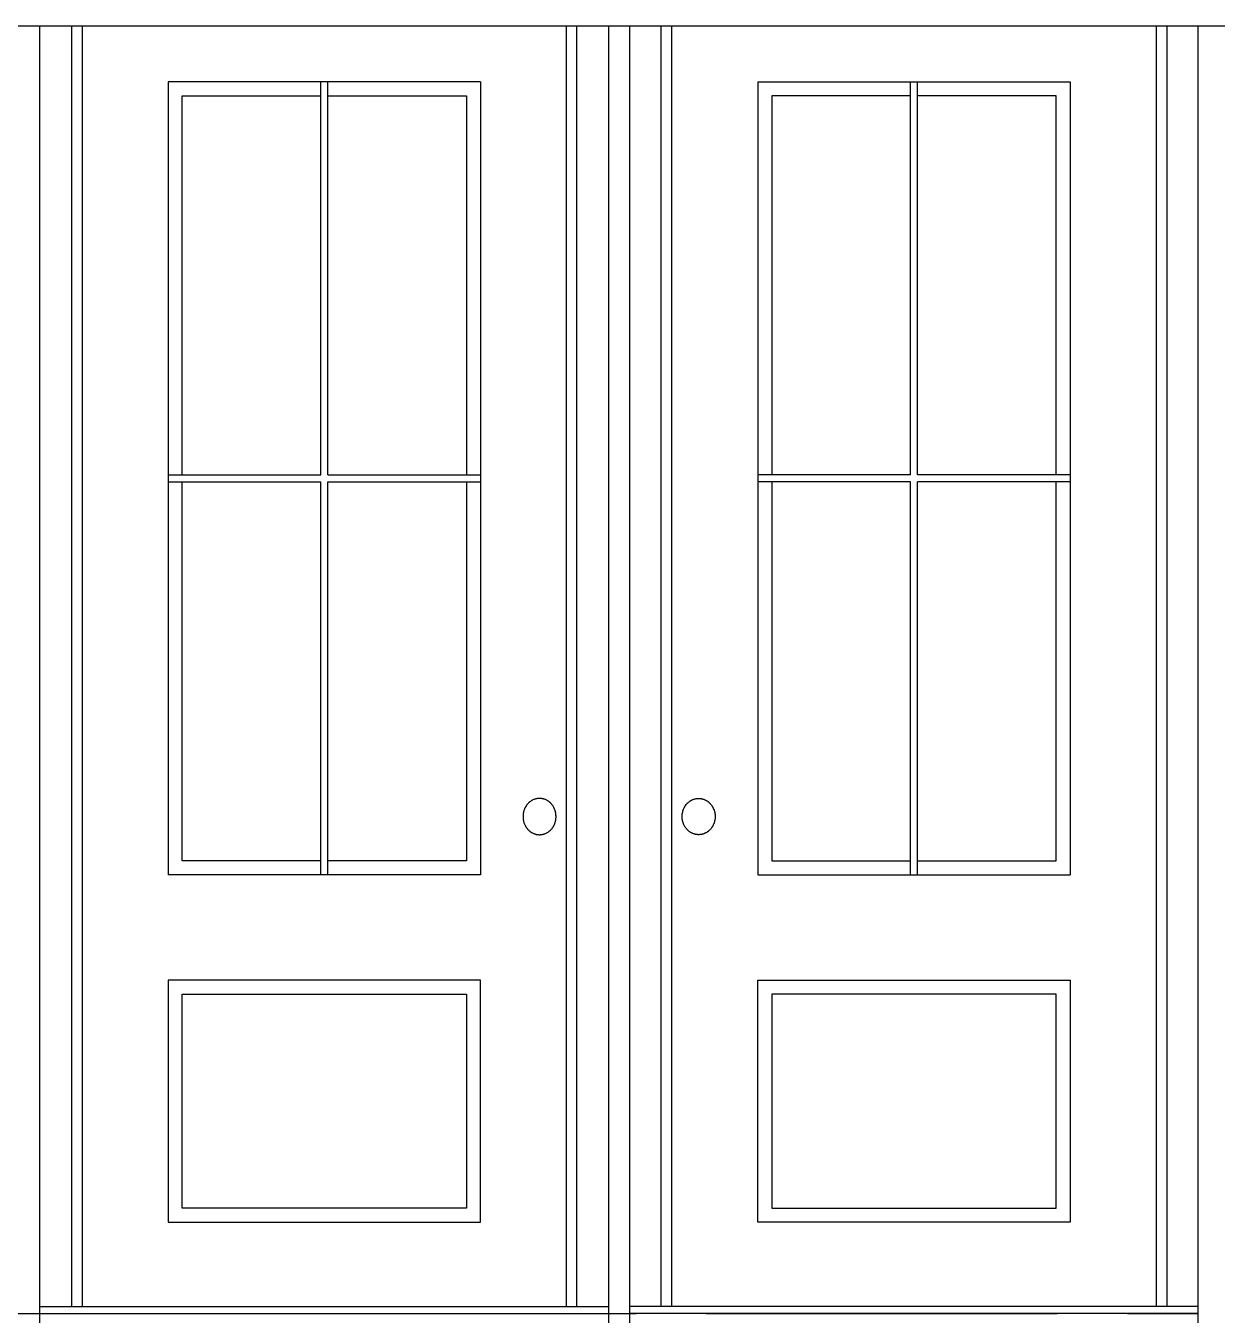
# Model space of a CAD drawing. Header units: inches. Extents: x -28708 to -16583, y 64755 to 66587.
# Drawn here: x -25872.4 to -25787.5, y 64862.3 to 64954.1 of the extents above; entities that cross this region are included whole.
import ezdxf

# ---------------------------------------------------------------- set-up
doc = ezdxf.new("R2010")
doc.units = ezdxf.units.IN
doc.header["$LTSCALE"] = 20
doc.header["$MEASUREMENT"] = 0
for name, pattern in [('CENTER', [2, 1.25, -0.25, 0.25, -0.25]), ('HIDDEN', [0.375, 0.25, -0.125]), ('Solid', [0])]:
    doc.linetypes.add(name, pattern=pattern)
for name, color, linetype in [('BEAM', 1, 'HIDDEN'), ('DOOR', 3, 'Continuous'), ('ELEVATION LINES', 8, 'HIDDEN')]:
    doc.layers.add(name, color=color, linetype=linetype)

msp = doc.modelspace()

# ---------------------------------------------------------------- linework, layer by layer
at = {"layer": 'BEAM', "color": 4, "linetype": 'Solid', "ltscale": 48}
msp.add_line((-25920.1156, 64954.1204), (-25583.3941, 64954.1204), dxfattribs=at)
at = {"layer": 'DOOR', "linetype": 'Solid', "ltscale": 48}
for p, q in [((-25871.3656, 64858.3704), (-25871.3656, 64954.1204)), ((-25869.1156, 64954.1204), (-25869.1156, 64862.8805)), ((-25868.3656, 64954.1204), (-25868.3656, 64862.8805)), ((-25833.8656, 64862.8805), (-25833.8656, 64954.1204)), ((-25833.1156, 64862.8805), (-25833.1156, 64954.1204)), ((-25830.8656, 64954.1204), (-25830.8656, 64858.3704)), ((-25829.3656, 64954.1204), (-25829.3656, 64858.3704)), ((-25827.1156, 64862.8805), (-25827.1156, 64954.1204)), ((-25826.3656, 64862.8805), (-25826.3656, 64954.1204)), ((-25791.8656, 64954.1204), (-25791.8656, 64862.8805)), ((-25791.1156, 64954.1204), (-25791.1156, 64862.8805)), ((-25788.8656, 64858.3704), (-25788.8656, 64954.1204)), ((-25839.9906, 64950.1305), (-25862.2406, 64950.1305)), ((-25862.2406, 64950.1305), (-25862.2406, 64893.6305)), ((-25839.9906, 64950.1305), (-25839.9906, 64893.6305)), ((-25820.2406, 64950.1305), (-25797.9906, 64950.1305)), ((-25820.2406, 64950.1305), (-25820.2406, 64893.6305)), ((-25797.9906, 64950.1305), (-25797.9906, 64893.6305)), ((-25809.3656, 64949.1305), (-25819.2406, 64949.1305)), ((-25819.2406, 64894.6305), (-25809.3656, 64894.6305)), ((-25839.9906, 64893.6305), (-25862.2406, 64893.6305)), ((-25820.2406, 64893.6305), (-25797.9906, 64893.6305)), ((-25862.2406, 64886.1305), (-25862.2406, 64868.8805)), ((-25839.9906, 64886.1305), (-25862.2406, 64886.1305)), ((-25839.9906, 64868.8805), (-25839.9906, 64886.1305)), ((-25820.2406, 64868.8805), (-25820.2406, 64886.1305)), ((-25820.2406, 64886.1305), (-25797.9906, 64886.1305)), ((-25797.9906, 64886.1305), (-25797.9906, 64868.8805)), ((-25862.2406, 64868.8805), (-25839.9906, 64868.8805)), ((-25797.9906, 64868.8805), (-25820.2406, 64868.8805)), ((-25871.3656, 64862.8805), (-25830.8656, 64862.8805)), ((-25871.3656, 64862.3704), (-25830.8656, 64862.3704)), ((-25788.8656, 64862.8805), (-25829.3656, 64862.8805)), ((-25788.8656, 64862.3704), (-25829.3656, 64862.3704))]:
    msp.add_line(p, q, dxfattribs=at)
at = {"layer": 'DOOR', "color": 1, "linetype": 'Solid', "ltscale": 48}
for p, q in [((-25851.3656, 64922.1305), (-25851.3656, 64950.1305)), ((-25850.8656, 64922.1305), (-25850.8656, 64950.1305)), ((-25809.3656, 64922.1305), (-25809.3656, 64950.1305)), ((-25808.8656, 64922.1305), (-25808.8656, 64950.1305)), ((-25861.2406, 64949.1305), (-25851.3656, 64949.1305)), ((-25861.2406, 64922.1305), (-25861.2406, 64949.1305)), ((-25850.8656, 64949.1305), (-25840.9906, 64949.1305)), ((-25840.9906, 64949.1305), (-25840.9906, 64922.1305)), ((-25819.2406, 64949.1305), (-25819.2406, 64922.1305)), ((-25798.9906, 64949.1305), (-25808.8656, 64949.1305)), ((-25798.9906, 64922.1305), (-25798.9906, 64949.1305)), ((-25862.2406, 64922.1305), (-25851.3656, 64922.1305)), ((-25850.8656, 64922.1305), (-25839.9906, 64922.1305)), ((-25809.3656, 64922.1305), (-25820.2406, 64922.1305)), ((-25797.9906, 64922.1305), (-25808.8656, 64922.1305)), ((-25862.2406, 64921.6305), (-25851.3656, 64921.6305)), ((-25861.2406, 64894.6305), (-25861.2406, 64921.6305)), ((-25851.3656, 64893.6305), (-25851.3656, 64921.6305)), ((-25850.8656, 64893.6305), (-25850.8656, 64921.6305)), ((-25850.8656, 64921.6305), (-25839.9906, 64921.6305)), ((-25840.9906, 64921.6305), (-25840.9906, 64894.6305)), ((-25809.3656, 64921.6305), (-25820.2406, 64921.6305)), ((-25819.2406, 64921.6305), (-25819.2406, 64894.6305)), ((-25809.3656, 64893.6305), (-25809.3656, 64921.6305)), ((-25808.8656, 64893.6305), (-25808.8656, 64921.6305)), ((-25797.9906, 64921.6305), (-25808.8656, 64921.6305)), ((-25798.9906, 64894.6305), (-25798.9906, 64921.6305)), ((-25836.4756, 64898.8264), (-25836.4982, 64898.8077)), ((-25836.4697, 64898.8308), (-25836.4756, 64898.8264)), ((-25836.464, 64898.8355), (-25836.4697, 64898.8308)), ((-25836.4347, 64898.8576), (-25836.464, 64898.8355)), ((-25836.4288, 64898.8618), (-25836.4347, 64898.8576)), ((-25836.4229, 64898.8663), (-25836.4288, 64898.8618)), ((-25836.4049, 64898.8788), (-25836.4229, 64898.8663)), ((-25836.3988, 64898.8827), (-25836.4049, 64898.8788)), ((-25836.3929, 64898.8869), (-25836.3988, 64898.8827)), ((-25836.3867, 64898.8909), (-25836.3929, 64898.8869)), ((-25836.3806, 64898.895), (-25836.3867, 64898.8909)), ((-25836.356, 64898.9105), (-25836.3806, 64898.895)), ((-25836.3434, 64898.9179), (-25836.356, 64898.9105)), ((-25836.3373, 64898.9219), (-25836.3434, 64898.9179)), ((-25836.3309, 64898.9253), (-25836.3373, 64898.9219)), ((-25836.3183, 64898.9327), (-25836.3309, 64898.9253)), ((-25836.2799, 64898.9534), (-25836.3183, 64898.9327)), ((-25836.2605, 64898.963), (-25836.2799, 64898.9534)), ((-25836.2076, 64898.9873), (-25836.2605, 64898.963)), ((-25836.1941, 64898.9927), (-25836.2076, 64898.9873)), ((-25836.1874, 64898.9957), (-25836.1941, 64898.9927)), ((-25836.167, 64899.0036), (-25836.1874, 64898.9957)), ((-25836.1601, 64899.006), (-25836.167, 64899.0036)), ((-25836.1535, 64899.0087), (-25836.1601, 64899.006)), ((-25836.0983, 64899.0272), (-25836.1535, 64899.0087)), ((-25836.0705, 64899.0353), (-25836.0983, 64899.0272)), ((-25836.0356, 64899.0444), (-25836.0705, 64899.0353)), ((-25836.0285, 64899.0459), (-25836.0356, 64899.0444)), ((-25836.0216, 64899.0476), (-25836.0285, 64899.0459)), ((-25836.0004, 64899.0523), (-25836.0216, 64899.0476)), ((-25835.9505, 64899.0614), (-25836.0004, 64899.0523)), ((-25835.9433, 64899.0624), (-25835.9505, 64899.0614)), ((-25835.9362, 64899.0636), (-25835.9433, 64899.0624)), ((-25835.9148, 64899.0666), (-25835.9362, 64899.0636)), ((-25835.886, 64899.0698), (-25835.9148, 64899.0666)), ((-25835.8789, 64899.0702), (-25835.886, 64899.0698)), ((-25835.8717, 64899.071), (-25835.8789, 64899.0702)), ((-25835.8356, 64899.0734), (-25835.8717, 64899.071)), ((-25835.7994, 64899.0747), (-25835.8356, 64899.0734)), ((-25835.7632, 64899.0747), (-25835.7994, 64899.0747)), ((-25835.7273, 64899.0734), (-25835.7632, 64899.0747)), ((-25835.6911, 64899.071), (-25835.7273, 64899.0734)), ((-25835.684, 64899.0702), (-25835.6911, 64899.071)), ((-25835.6768, 64899.0698), (-25835.684, 64899.0702)), ((-25835.6626, 64899.0683), (-25835.6768, 64899.0698)), ((-25835.6552, 64899.0673), (-25835.6626, 64899.0683)), ((-25835.6481, 64899.0666), (-25835.6552, 64899.0673)), ((-25835.6266, 64899.0636), (-25835.6481, 64899.0666)), ((-25835.6195, 64899.0624), (-25835.6266, 64899.0636)), ((-25835.6124, 64899.0614), (-25835.6195, 64899.0624)), ((-25835.5838, 64899.0565), (-25835.6124, 64899.0614)), ((-25835.5767, 64899.055), (-25835.5838, 64899.0565)), ((-25835.5696, 64899.0538), (-25835.5767, 64899.055)), ((-25835.5484, 64899.0493), (-25835.5696, 64899.0538)), ((-25835.5341, 64899.0459), (-25835.5484, 64899.0493)), ((-25835.5272, 64899.0444), (-25835.5341, 64899.0459)), ((-25835.5201, 64899.0424), (-25835.5272, 64899.0444)), ((-25835.5061, 64899.039), (-25835.5201, 64899.0424)), ((-25835.4711, 64899.0292), (-25835.5061, 64899.039)), ((-25835.4642, 64899.0269), (-25835.4711, 64899.0292)), ((-25835.4574, 64899.025), (-25835.4642, 64899.0269)), ((-25835.4436, 64899.0205), (-25835.4574, 64899.025)), ((-25835.4367, 64899.0181), (-25835.4436, 64899.0205)), ((-25835.4298, 64899.0159), (-25835.4367, 64899.0181)), ((-25835.3688, 64898.993), (-25835.4298, 64899.0159)), ((-25835.3621, 64898.99), (-25835.3688, 64898.993)), ((-25835.3555, 64898.9873), (-25835.3621, 64898.99)), ((-25835.3092, 64898.9664), (-25835.3555, 64898.9873)), ((-25835.2701, 64898.9467), (-25835.3092, 64898.9664)), ((-25835.2445, 64898.9327), (-25835.2701, 64898.9467)), ((-25835.2005, 64898.9066), (-25835.2445, 64898.9327)), ((-25835.1576, 64898.8786), (-25835.2005, 64898.9066)), ((-25835.1517, 64898.8744), (-25835.1576, 64898.8786)), ((-25835.1456, 64898.8702), (-25835.1517, 64898.8744)), ((-25835.122, 64898.8532), (-25835.1456, 64898.8702)), ((-25835.0873, 64898.8264), (-25835.122, 64898.8532)), ((-25835.059, 64898.803), (-25835.0873, 64898.8264)), ((-25825.1722, 64898.803), (-25825.1325, 64898.8355)), ((-25825.1325, 64898.8355), (-25825.1092, 64898.8532)), ((-25825.1092, 64898.8532), (-25825.1033, 64898.8574)), ((-25825.1033, 64898.8574), (-25825.0974, 64898.8618)), ((-25825.0974, 64898.8618), (-25825.0676, 64898.8827)), ((-25825.0676, 64898.8827), (-25825.0614, 64898.8867)), ((-25825.0614, 64898.8867), (-25825.0553, 64898.8909)), ((-25825.0553, 64898.8909), (-25825.012, 64898.9179)), ((-25825.012, 64898.9179), (-25824.9866, 64898.9327)), ((-25824.9866, 64898.9327), (-25824.9802, 64898.9361)), ((-25824.9802, 64898.9361), (-25824.9738, 64898.9398)), ((-25824.9738, 64898.9398), (-25824.9352, 64898.96)), ((-25824.9352, 64898.96), (-25824.8757, 64898.9873)), ((-25824.8757, 64898.9873), (-25824.869, 64898.99)), ((-25824.869, 64898.99), (-25824.8624, 64898.993)), ((-25824.8624, 64898.993), (-25824.8488, 64898.9984)), ((-25824.8488, 64898.9984), (-25824.8013, 64899.0159)), ((-25824.8013, 64899.0159), (-25824.7738, 64899.025)), ((-25824.7738, 64899.025), (-25824.7669, 64899.0269)), ((-25824.7669, 64899.0269), (-25824.76, 64899.0292)), ((-25824.76, 64899.0292), (-25824.7251, 64899.039)), ((-25824.7251, 64899.039), (-25824.711, 64899.0424)), ((-25824.711, 64899.0424), (-25824.7042, 64899.0444)), ((-25824.7042, 64899.0444), (-25824.697, 64899.0459)), ((-25824.697, 64899.0459), (-25824.6759, 64899.0508)), ((-25824.6759, 64899.0508), (-25824.6188, 64899.0614)), ((-25824.6188, 64899.0614), (-25824.6116, 64899.0624)), ((-25824.6116, 64899.0624), (-25824.6045, 64899.0636)), ((-25824.6045, 64899.0636), (-25824.5831, 64899.0666)), ((-25824.5831, 64899.0666), (-25824.576, 64899.0673)), ((-25824.576, 64899.0673), (-25824.5688, 64899.0683)), ((-25824.5688, 64899.0683), (-25824.5543, 64899.0698)), ((-25824.5543, 64899.0698), (-25824.5472, 64899.0702)), ((-25824.5472, 64899.0702), (-25824.54, 64899.071)), ((-25824.54, 64899.071), (-25824.5039, 64899.0734)), ((-25824.5039, 64899.0734), (-25824.4679, 64899.0747)), ((-25824.4679, 64899.0747), (-25824.4318, 64899.0747)), ((-25824.4318, 64899.0747), (-25824.3956, 64899.0734)), ((-25824.3956, 64899.0734), (-25824.3594, 64899.071)), ((-25824.3594, 64899.071), (-25824.3523, 64899.0702)), ((-25824.3523, 64899.0702), (-25824.3451, 64899.0698)), ((-25824.3451, 64899.0698), (-25824.338, 64899.069)), ((-25824.338, 64899.069), (-25824.3306, 64899.068)), ((-25824.3306, 64899.068), (-25824.3164, 64899.0666)), ((-25824.3164, 64899.0666), (-25824.295, 64899.0636)), ((-25824.295, 64899.0636), (-25824.2878, 64899.0624)), ((-25824.2878, 64899.0624), (-25824.2807, 64899.0614)), ((-25824.2807, 64899.0614), (-25824.2521, 64899.0565)), ((-25824.2521, 64899.0565), (-25824.245, 64899.055)), ((-25824.245, 64899.055), (-25824.2379, 64899.0538)), ((-25824.2379, 64899.0538), (-25824.2167, 64899.0493)), ((-25824.2167, 64899.0493), (-25824.2027, 64899.0459)), ((-25824.2027, 64899.0459), (-25824.1955, 64899.0444)), ((-25824.1955, 64899.0444), (-25824.1887, 64899.0427)), ((-25824.1887, 64899.0427), (-25824.1815, 64899.0407)), ((-25824.1815, 64899.0407), (-25824.1746, 64899.039)), ((-25824.1746, 64899.039), (-25824.1675, 64899.037)), ((-25824.1675, 64899.037), (-25824.1606, 64899.0353)), ((-25824.1606, 64899.0353), (-25824.1537, 64899.0333)), ((-25824.1537, 64899.0333), (-25824.1468, 64899.0311)), ((-25824.1468, 64899.0311), (-25824.1328, 64899.0272)), ((-25824.1328, 64899.0272), (-25824.1052, 64899.0183)), ((-25824.1052, 64899.0183), (-25824.0915, 64899.0134)), ((-25824.0915, 64899.0134), (-25824.0846, 64899.0112)), ((-25824.0846, 64899.0112), (-25824.044, 64898.9957)), ((-25824.044, 64898.9957), (-25823.997, 64898.9755)), ((-25823.997, 64898.9755), (-25823.9906, 64898.9723)), ((-25823.9906, 64898.9723), (-25823.9839, 64898.9694)), ((-25823.9839, 64898.9694), (-25823.9512, 64898.9534)), ((-25823.9512, 64898.9534), (-25823.9128, 64898.9327)), ((-25823.9128, 64898.9327), (-25823.9003, 64898.9253)), ((-25823.9003, 64898.9253), (-25823.8939, 64898.9219)), ((-25823.8939, 64898.9219), (-25823.8877, 64898.9179)), ((-25823.8877, 64898.9179), (-25823.8752, 64898.9105)), ((-25823.8752, 64898.9105), (-25823.8629, 64898.9027)), ((-25823.8629, 64898.9027), (-25823.8567, 64898.899)), ((-25823.8567, 64898.899), (-25823.8262, 64898.8788)), ((-25823.8262, 64898.8788), (-25823.8144, 64898.8704)), ((-25823.8144, 64898.8704), (-25823.8082, 64898.8663)), ((-25823.8082, 64898.8663), (-25823.7671, 64898.8355)), ((-25823.7671, 64898.8355), (-25823.7615, 64898.8308)), ((-25823.7615, 64898.8308), (-25823.7556, 64898.8264)), ((-25823.7556, 64898.8264), (-25823.7216, 64898.7981)), ((-25836.9529, 64897.9034), (-25836.9539, 64897.8884)), ((-25836.95, 64897.9334), (-25836.9529, 64897.9034)), ((-25836.949, 64897.9411), (-25836.95, 64897.9334)), ((-25836.9482, 64897.9484), (-25836.949, 64897.9411)), ((-25836.9411, 64898.0009), (-25836.9482, 64897.9484)), ((-25836.9362, 64898.0306), (-25836.9411, 64898.0009)), ((-25836.9347, 64898.038), (-25836.9362, 64898.0306)), ((-25836.932, 64898.053), (-25836.9347, 64898.038)), ((-25836.9175, 64898.1192), (-25836.932, 64898.053)), ((-25836.9059, 64898.163), (-25836.9175, 64898.1192)), ((-25836.8885, 64898.2208), (-25836.9059, 64898.163)), ((-25836.8737, 64898.2634), (-25836.8885, 64898.2208)), ((-25836.8602, 64898.2986), (-25836.8737, 64898.2634)), ((-25836.84, 64898.3471), (-25836.8602, 64898.2986)), ((-25836.8213, 64898.3877), (-25836.84, 64898.3471)), ((-25836.8178, 64898.3943), (-25836.8213, 64898.3877)), ((-25836.8146, 64898.4012), (-25836.8178, 64898.3943)), ((-25836.8112, 64898.4078), (-25836.8146, 64898.4012)), ((-25836.808, 64898.4145), (-25836.8112, 64898.4078)), ((-25836.7977, 64898.4344), (-25836.808, 64898.4145)), ((-25836.794, 64898.4408), (-25836.7977, 64898.4344)), ((-25836.7905, 64898.4475), (-25836.794, 64898.4408)), ((-25836.7723, 64898.4799), (-25836.7905, 64898.4475)), ((-25836.7684, 64898.4863), (-25836.7723, 64898.4799)), ((-25836.7647, 64898.4927), (-25836.7684, 64898.4863)), ((-25836.7411, 64898.5309), (-25836.7647, 64898.4927)), ((-25836.7246, 64898.5557), (-25836.7411, 64898.5309)), ((-25836.7201, 64898.5619), (-25836.7246, 64898.5557)), ((-25836.7118, 64898.5742), (-25836.7201, 64898.5619)), ((-25836.7074, 64898.5801), (-25836.7118, 64898.5742)), ((-25836.7032, 64898.5862), (-25836.7074, 64898.5801)), ((-25836.681, 64898.616), (-25836.7032, 64898.5862)), ((-25836.6763, 64898.6217), (-25836.681, 64898.616)), ((-25836.6719, 64898.6276), (-25836.6763, 64898.6217)), ((-25836.6343, 64898.6733), (-25836.6719, 64898.6276)), ((-25836.6294, 64898.6788), (-25836.6343, 64898.6733)), ((-25836.6244, 64898.6844), (-25836.6294, 64898.6788)), ((-25836.5947, 64898.7169), (-25836.6244, 64898.6844)), ((-25836.5637, 64898.7484), (-25836.5947, 64898.7169)), ((-25836.5582, 64898.7533), (-25836.5637, 64898.7484)), ((-25836.5531, 64898.7585), (-25836.5582, 64898.7533)), ((-25836.5095, 64898.7981), (-25836.5531, 64898.7585)), ((-25836.5039, 64898.8028), (-25836.5095, 64898.7981)), ((-25836.4982, 64898.8077), (-25836.5039, 64898.8028)), ((-25835.0536, 64898.7981), (-25835.059, 64898.803)), ((-25835.0479, 64898.7934), (-25835.0536, 64898.7981)), ((-25835.0371, 64898.7836), (-25835.0479, 64898.7934)), ((-25835.0314, 64898.7787), (-25835.0371, 64898.7836)), ((-25835.0206, 64898.7688), (-25835.0314, 64898.7787)), ((-25835.0154, 64898.7637), (-25835.0206, 64898.7688)), ((-25835.01, 64898.7587), (-25835.0154, 64898.7637)), ((-25834.9785, 64898.7277), (-25835.01, 64898.7587)), ((-25834.9581, 64898.7063), (-25834.9785, 64898.7277)), ((-25834.9482, 64898.6952), (-25834.9581, 64898.7063)), ((-25834.9431, 64898.6898), (-25834.9482, 64898.6952)), ((-25834.9332, 64898.6788), (-25834.9431, 64898.6898)), ((-25834.9286, 64898.6731), (-25834.9332, 64898.6788)), ((-25834.9187, 64898.6618), (-25834.9286, 64898.6731)), ((-25834.8953, 64898.6332), (-25834.9187, 64898.6618)), ((-25834.8683, 64898.598), (-25834.8953, 64898.6332)), ((-25834.8597, 64898.586), (-25834.8683, 64898.598)), ((-25834.8552, 64898.5801), (-25834.8597, 64898.586)), ((-25834.8424, 64898.5619), (-25834.8552, 64898.5801)), ((-25834.8218, 64898.5309), (-25834.8424, 64898.5619)), ((-25834.7945, 64898.4866), (-25834.8218, 64898.5309)), ((-25834.7583, 64898.4214), (-25834.7945, 64898.4866)), ((-25834.732, 64898.3675), (-25834.7583, 64898.4214)), ((-25834.729, 64898.3606), (-25834.732, 64898.3675)), ((-25834.7258, 64898.3537), (-25834.729, 64898.3606)), ((-25834.7229, 64898.3468), (-25834.7258, 64898.3537)), ((-25834.7197, 64898.3399), (-25834.7229, 64898.3468)), ((-25834.7108, 64898.3193), (-25834.7197, 64898.3399)), ((-25834.6916, 64898.2703), (-25834.7108, 64898.3193)), ((-25834.6867, 64898.2563), (-25834.6916, 64898.2703)), ((-25834.684, 64898.2491), (-25834.6867, 64898.2563)), ((-25834.6791, 64898.2349), (-25834.684, 64898.2491)), ((-25834.6768, 64898.2277), (-25834.6791, 64898.2349)), ((-25834.6744, 64898.2206), (-25834.6768, 64898.2277)), ((-25834.6722, 64898.2135), (-25834.6744, 64898.2206)), ((-25834.6697, 64898.2063), (-25834.6722, 64898.2135)), ((-25834.6631, 64898.1849), (-25834.6697, 64898.2063)), ((-25834.6611, 64898.1775), (-25834.6631, 64898.1849)), ((-25834.6589, 64898.1704), (-25834.6611, 64898.1775)), ((-25834.649, 64898.134), (-25834.6589, 64898.1704)), ((-25834.6473, 64898.1266), (-25834.649, 64898.134)), ((-25834.6453, 64898.1195), (-25834.6473, 64898.1266)), ((-25834.6385, 64898.0899), (-25834.6453, 64898.1195)), ((-25834.637, 64898.0825), (-25834.6385, 64898.0899)), ((-25834.6353, 64898.0752), (-25834.637, 64898.0825)), ((-25834.6294, 64898.0456), (-25834.6353, 64898.0752)), ((-25834.6281, 64898.0383), (-25834.6294, 64898.0456)), ((-25834.6266, 64898.0309), (-25834.6281, 64898.0383)), ((-25834.6205, 64897.9935), (-25834.6266, 64898.0309)), ((-25834.6195, 64897.9858), (-25834.6205, 64897.9935)), ((-25834.6183, 64897.9785), (-25834.6195, 64897.9858)), ((-25834.6153, 64897.9558), (-25834.6183, 64897.9785)), ((-25834.6146, 64897.9484), (-25834.6153, 64897.9558)), ((-25834.6136, 64897.9408), (-25834.6146, 64897.9484)), ((-25834.6087, 64897.8882), (-25834.6136, 64897.9408)), ((-25825.622, 64897.8958), (-25825.6175, 64897.9408)), ((-25825.6175, 64897.9408), (-25825.6166, 64897.9484)), ((-25825.6166, 64897.9484), (-25825.6158, 64897.9558)), ((-25825.6158, 64897.9558), (-25825.6129, 64897.9785)), ((-25825.6129, 64897.9785), (-25825.6116, 64897.9858)), ((-25825.6116, 64897.9858), (-25825.6106, 64897.9935)), ((-25825.6106, 64897.9935), (-25825.6045, 64898.0309)), ((-25825.6045, 64898.0309), (-25825.603, 64898.0383)), ((-25825.603, 64898.0383), (-25825.6018, 64898.0456)), ((-25825.6018, 64898.0456), (-25825.5858, 64898.1195)), ((-25825.5858, 64898.1195), (-25825.5838, 64898.1266)), ((-25825.5838, 64898.1266), (-25825.5821, 64898.134)), ((-25825.5821, 64898.134), (-25825.5723, 64898.1704)), ((-25825.5723, 64898.1704), (-25825.57, 64898.1775)), ((-25825.57, 64898.1775), (-25825.5681, 64898.1849)), ((-25825.5681, 64898.1849), (-25825.5614, 64898.2063)), ((-25825.5614, 64898.2063), (-25825.559, 64898.2135)), ((-25825.559, 64898.2135), (-25825.5568, 64898.2206)), ((-25825.5568, 64898.2206), (-25825.5543, 64898.2277)), ((-25825.5543, 64898.2277), (-25825.5521, 64898.2349)), ((-25825.5521, 64898.2349), (-25825.5447, 64898.2563)), ((-25825.5447, 64898.2563), (-25825.542, 64898.2632)), ((-25825.542, 64898.2632), (-25825.5395, 64898.2703)), ((-25825.5395, 64898.2703), (-25825.526, 64898.3052)), ((-25825.526, 64898.3052), (-25825.5085, 64898.3468)), ((-25825.5085, 64898.3468), (-25825.5053, 64898.3537)), ((-25825.5053, 64898.3537), (-25825.5024, 64898.3606)), ((-25825.5024, 64898.3606), (-25825.4864, 64898.3946)), ((-25825.4864, 64898.3946), (-25825.4443, 64898.4738)), ((-25825.4443, 64898.4738), (-25825.4404, 64898.4802)), ((-25825.4404, 64898.4802), (-25825.433, 64898.493)), ((-25825.433, 64898.493), (-25825.4094, 64898.5309)), ((-25825.4094, 64898.5309), (-25825.4052, 64898.537)), ((-25825.4052, 64898.537), (-25825.4013, 64898.5434)), ((-25825.4013, 64898.5434), (-25825.3887, 64898.5619)), ((-25825.3887, 64898.5619), (-25825.3845, 64898.5678)), ((-25825.3845, 64898.5678), (-25825.3803, 64898.5739)), ((-25825.3803, 64898.5739), (-25825.3358, 64898.6332)), ((-25825.3358, 64898.6332), (-25825.3311, 64898.6389)), ((-25825.3311, 64898.6389), (-25825.3267, 64898.6448)), ((-25825.3267, 64898.6448), (-25825.293, 64898.6844)), ((-25825.293, 64898.6844), (-25825.2526, 64898.7277)), ((-25825.2526, 64898.7277), (-25825.2371, 64898.7432)), ((-25825.2371, 64898.7432), (-25825.2317, 64898.7484)), ((-25825.2317, 64898.7484), (-25825.2265, 64898.7536)), ((-25825.2265, 64898.7536), (-25825.1943, 64898.7836)), ((-25825.1943, 64898.7836), (-25825.1832, 64898.7934)), ((-25825.1832, 64898.7934), (-25825.1776, 64898.7981)), ((-25825.1776, 64898.7981), (-25825.1722, 64898.803)), ((-25823.7216, 64898.7981), (-25823.7162, 64898.7932)), ((-25823.7162, 64898.7932), (-25823.7106, 64898.7883)), ((-25823.7106, 64898.7883), (-25823.6781, 64898.7585)), ((-25823.6781, 64898.7585), (-25823.6729, 64898.7533)), ((-25823.6729, 64898.7533), (-25823.6675, 64898.7484)), ((-25823.6675, 64898.7484), (-25823.6572, 64898.7381)), ((-25823.6572, 64898.7381), (-25823.652, 64898.7326)), ((-25823.652, 64898.7326), (-25823.6417, 64898.7223)), ((-25823.6417, 64898.7223), (-25823.5969, 64898.6733)), ((-25823.5969, 64898.6733), (-25823.5922, 64898.6677)), ((-25823.5922, 64898.6677), (-25823.5873, 64898.662)), ((-25823.5873, 64898.662), (-25823.5592, 64898.6276)), ((-25823.5592, 64898.6276), (-25823.5548, 64898.6217)), ((-25823.5548, 64898.6217), (-25823.5501, 64898.616)), ((-25823.5501, 64898.616), (-25823.528, 64898.5862)), ((-25823.528, 64898.5862), (-25823.5238, 64898.5801)), ((-25823.5238, 64898.5801), (-25823.5194, 64898.5742)), ((-25823.5194, 64898.5742), (-25823.4822, 64898.5183)), ((-25823.4822, 64898.5183), (-25823.4551, 64898.4735)), ((-25823.4551, 64898.4735), (-25823.4406, 64898.4475)), ((-25823.4406, 64898.4475), (-25823.4372, 64898.4408)), ((-25823.4372, 64898.4408), (-25823.4335, 64898.4344)), ((-25823.4335, 64898.4344), (-25823.4231, 64898.4145)), ((-25823.4231, 64898.4145), (-25823.42, 64898.4078)), ((-25823.42, 64898.4078), (-25823.4165, 64898.4012)), ((-25823.4165, 64898.4012), (-25823.4101, 64898.3877)), ((-25823.4101, 64898.3877), (-25823.4067, 64898.381)), ((-25823.4067, 64898.381), (-25823.3794, 64898.3195)), ((-25823.3794, 64898.3195), (-25823.3766, 64898.3124)), ((-25823.3766, 64898.3124), (-25823.3737, 64898.3055)), ((-25823.3737, 64898.3055), (-25823.3602, 64898.2705)), ((-25823.3602, 64898.2705), (-25823.3577, 64898.2634)), ((-25823.3577, 64898.2634), (-25823.355, 64898.2563)), ((-25823.355, 64898.2563), (-25823.3451, 64898.228)), ((-25823.3451, 64898.228), (-25823.3429, 64898.2208)), ((-25823.3429, 64898.2208), (-25823.3405, 64898.2137)), ((-25823.3405, 64898.2137), (-25823.3294, 64898.1775)), ((-25823.3294, 64898.1775), (-25823.3274, 64898.1701)), ((-25823.3274, 64898.1701), (-25823.3252, 64898.163)), ((-25823.3252, 64898.163), (-25823.3173, 64898.1337)), ((-25823.3173, 64898.1337), (-25823.3139, 64898.1192)), ((-25823.3139, 64898.1192), (-25823.3119, 64898.1118)), ((-25823.3119, 64898.1118), (-25823.3085, 64898.0973)), ((-25823.3085, 64898.0973), (-25823.307, 64898.0899)), ((-25823.307, 64898.0899), (-25823.3053, 64898.0825)), ((-25823.3053, 64898.0825), (-25823.3038, 64898.0752)), ((-25823.3038, 64898.0752), (-25823.3021, 64898.0678)), ((-25823.3021, 64898.0678), (-25823.2991, 64898.053)), ((-25823.2991, 64898.053), (-25823.2979, 64898.0454)), ((-25823.2979, 64898.0454), (-25823.295, 64898.0306)), ((-25823.295, 64898.0306), (-25823.29, 64898.0009)), ((-25823.29, 64898.0009), (-25823.289, 64897.9935)), ((-25823.289, 64897.9935), (-25823.2878, 64897.9858)), ((-25823.2878, 64897.9858), (-25823.2829, 64897.9484)), ((-25823.2829, 64897.9484), (-25823.2822, 64897.9411)), ((-25823.2822, 64897.9411), (-25823.2812, 64897.9334)), ((-25823.2812, 64897.9334), (-25823.2765, 64897.8808)), ((-25836.9578, 64897.79), (-25836.9581, 64897.7824)), ((-25836.9581, 64897.7824), (-25836.9578, 64897.7747)), ((-25836.9574, 64897.8202), (-25836.9578, 64897.805)), ((-25836.9578, 64897.805), (-25836.9578, 64897.79)), ((-25836.9578, 64897.7747), (-25836.9578, 64897.7597)), ((-25836.9578, 64897.7597), (-25836.9574, 64897.7445)), ((-25836.9571, 64897.8355), (-25836.9574, 64897.8279)), ((-25836.9574, 64897.8279), (-25836.9574, 64897.8202)), ((-25836.9574, 64897.7445), (-25836.9574, 64897.7368)), ((-25836.9574, 64897.7368), (-25836.9571, 64897.7292)), ((-25836.9566, 64897.8429), (-25836.9571, 64897.8355)), ((-25836.9571, 64897.7292), (-25836.9566, 64897.7218)), ((-25836.9564, 64897.8505), (-25836.9566, 64897.8429)), ((-25836.9566, 64897.7218), (-25836.9556, 64897.6989)), ((-25836.9559, 64897.8581), (-25836.9564, 64897.8505)), ((-25836.9556, 64897.8655), (-25836.9559, 64897.8581)), ((-25836.9546, 64897.8808), (-25836.9556, 64897.8655)), ((-25836.9556, 64897.6989), (-25836.95, 64897.6313)), ((-25836.9539, 64897.8884), (-25836.9546, 64897.8808)), ((-25836.95, 64897.6313), (-25836.949, 64897.6236)), ((-25836.949, 64897.6236), (-25836.9482, 64897.6163)), ((-25836.9482, 64897.6163), (-25836.9433, 64897.5789)), ((-25836.9433, 64897.5789), (-25836.9421, 64897.5712)), ((-25836.9421, 64897.5712), (-25836.9411, 64897.5638)), ((-25836.9411, 64897.5638), (-25836.9362, 64897.5341)), ((-25836.9362, 64897.5341), (-25836.9347, 64897.5267)), ((-25836.9347, 64897.5267), (-25836.9335, 64897.5191)), ((-25836.9335, 64897.5191), (-25836.9276, 64897.4895)), ((-25836.9276, 64897.4895), (-25836.9259, 64897.4822)), ((-25836.9259, 64897.4822), (-25836.9244, 64897.4748)), ((-25836.9244, 64897.4748), (-25836.9175, 64897.4455)), ((-25836.9175, 64897.4455), (-25836.9155, 64897.4381)), ((-25836.9155, 64897.4381), (-25836.9138, 64897.4307)), ((-25836.9138, 64897.4307), (-25836.904, 64897.3943)), ((-25836.904, 64897.3943), (-25836.8885, 64897.3439)), ((-25836.8885, 64897.3439), (-25836.8737, 64897.3013)), ((-25836.8737, 64897.3013), (-25836.8518, 64897.2452)), ((-25836.8518, 64897.2452), (-25836.837, 64897.211)), ((-25836.837, 64897.211), (-25836.8146, 64897.1635)), ((-25836.8146, 64897.1635), (-25836.8112, 64897.1569)), ((-25836.8112, 64897.1569), (-25836.808, 64897.1502)), ((-25836.808, 64897.1502), (-25836.7977, 64897.1303)), ((-25836.7977, 64897.1303), (-25836.794, 64897.1239)), ((-25836.794, 64897.1239), (-25836.7905, 64897.1172)), ((-25836.7905, 64897.1172), (-25836.7723, 64897.0848)), ((-25836.7723, 64897.0848), (-25836.7411, 64897.0338)), ((-25836.7411, 64897.0338), (-25836.7285, 64897.0151)), ((-25836.7285, 64897.0151), (-25836.7246, 64897.009)), ((-25836.7246, 64897.009), (-25836.7201, 64897.0028)), ((-25836.7201, 64897.0028), (-25836.7118, 64896.9905)), ((-25836.7118, 64896.9905), (-25836.7074, 64896.9846)), ((-25836.7074, 64896.9846), (-25836.7032, 64896.9785)), ((-25834.8597, 64896.9787), (-25834.8552, 64896.9846)), ((-25834.8552, 64896.9846), (-25834.8511, 64896.9908)), ((-25834.8511, 64896.9908), (-25834.8424, 64897.0028)), ((-25834.8424, 64897.0028), (-25834.8178, 64897.04)), ((-25834.8178, 64897.04), (-25834.8021, 64897.0653)), ((-25834.8021, 64897.0653), (-25834.7984, 64897.0717)), ((-25834.7984, 64897.0717), (-25834.7945, 64897.0781)), ((-25834.7945, 64897.0781), (-25834.7723, 64897.117)), ((-25834.7723, 64897.117), (-25834.7548, 64897.15)), ((-25834.7548, 64897.15), (-25834.7516, 64897.1569)), ((-25834.7516, 64897.1569), (-25834.7482, 64897.1635)), ((-25834.7482, 64897.1635), (-25834.732, 64897.1972)), ((-25834.732, 64897.1972), (-25834.729, 64897.2041)), ((-25834.729, 64897.2041), (-25834.7258, 64897.211)), ((-25834.7258, 64897.211), (-25834.7229, 64897.2179)), ((-25834.7229, 64897.2179), (-25834.7197, 64897.2248)), ((-25834.7197, 64897.2248), (-25834.6997, 64897.2732)), ((-25834.6997, 64897.2732), (-25834.6891, 64897.3013)), ((-25834.6891, 64897.3013), (-25834.6867, 64897.3084)), ((-25834.6867, 64897.3084), (-25834.684, 64897.3156)), ((-25834.684, 64897.3156), (-25834.6791, 64897.3298)), ((-25834.6791, 64897.3298), (-25834.6768, 64897.337)), ((-25834.6768, 64897.337), (-25834.6744, 64897.3441)), ((-25834.6744, 64897.3441), (-25834.6722, 64897.3512)), ((-25834.6722, 64897.3512), (-25834.6697, 64897.3584)), ((-25834.6697, 64897.3584), (-25834.6631, 64897.3798)), ((-25834.6631, 64897.3798), (-25834.6611, 64897.3872)), ((-25834.6611, 64897.3872), (-25834.6589, 64897.3943)), ((-25834.6589, 64897.3943), (-25834.6453, 64897.4452)), ((-25834.6453, 64897.4452), (-25834.6294, 64897.5191)), ((-25834.6294, 64897.5191), (-25834.6281, 64897.5264)), ((-25834.6281, 64897.5264), (-25834.6266, 64897.5338)), ((-25834.6266, 64897.5338), (-25834.6205, 64897.5712)), ((-25834.6205, 64897.5712), (-25834.6195, 64897.5789)), ((-25834.6195, 64897.5789), (-25834.6183, 64897.5862)), ((-25834.6183, 64897.5862), (-25834.6153, 64897.6089)), ((-25834.6153, 64897.6089), (-25834.6146, 64897.6163)), ((-25834.6146, 64897.6163), (-25834.6136, 64897.6239)), ((-25834.6136, 64897.6239), (-25834.6099, 64897.6615)), ((-25834.6099, 64897.6615), (-25834.6094, 64897.6689)), ((-25834.6094, 64897.6689), (-25834.6087, 64897.6765)), ((-25834.6052, 64897.8202), (-25834.6087, 64897.8882)), ((-25834.6087, 64897.6765), (-25834.6067, 64897.7068)), ((-25834.6067, 64897.7068), (-25834.6065, 64897.7142)), ((-25834.6065, 64897.7142), (-25834.606, 64897.7218)), ((-25834.606, 64897.7218), (-25834.6052, 64897.7445)), ((-25834.6052, 64897.8126), (-25834.6052, 64897.8202)), ((-25834.605, 64897.805), (-25834.6052, 64897.8126)), ((-25834.6052, 64897.7521), (-25834.605, 64897.7597)), ((-25834.6052, 64897.7445), (-25834.6052, 64897.7521)), ((-25834.605, 64897.7974), (-25834.605, 64897.805)), ((-25834.6047, 64897.79), (-25834.605, 64897.7974)), ((-25834.605, 64897.7673), (-25834.6047, 64897.7747)), ((-25834.605, 64897.7597), (-25834.605, 64897.7673)), ((-25834.6047, 64897.7747), (-25834.6047, 64897.79)), ((-25825.6264, 64897.7974), (-25825.6262, 64897.805)), ((-25825.6264, 64897.7673), (-25825.6264, 64897.7974)), ((-25825.6262, 64897.7597), (-25825.6264, 64897.7673)), ((-25825.6262, 64897.8126), (-25825.6252, 64897.8429)), ((-25825.6262, 64897.805), (-25825.6262, 64897.8126)), ((-25825.6262, 64897.7521), (-25825.6262, 64897.7597)), ((-25825.622, 64897.6689), (-25825.6262, 64897.7521)), ((-25825.6252, 64897.8429), (-25825.6247, 64897.8503)), ((-25825.6247, 64897.8503), (-25825.6244, 64897.8579)), ((-25825.6244, 64897.8579), (-25825.622, 64897.8958)), ((-25825.6175, 64897.6239), (-25825.622, 64897.6689)), ((-25825.6166, 64897.6163), (-25825.6175, 64897.6239)), ((-25825.6158, 64897.6089), (-25825.6166, 64897.6163)), ((-25825.6129, 64897.5862), (-25825.6158, 64897.6089)), ((-25825.6116, 64897.5789), (-25825.6129, 64897.5862)), ((-25825.6106, 64897.5712), (-25825.6116, 64897.5789)), ((-25825.6045, 64897.5338), (-25825.6106, 64897.5712)), ((-25825.603, 64897.5264), (-25825.6045, 64897.5338)), ((-25825.6018, 64897.5191), (-25825.603, 64897.5264)), ((-25825.5959, 64897.4895), (-25825.6018, 64897.5191)), ((-25825.5942, 64897.4822), (-25825.5959, 64897.4895)), ((-25825.5927, 64897.4748), (-25825.5942, 64897.4822)), ((-25825.5858, 64897.4452), (-25825.5927, 64897.4748)), ((-25825.5838, 64897.4379), (-25825.5858, 64897.4452)), ((-25825.5821, 64897.4307), (-25825.5838, 64897.4379)), ((-25825.5723, 64897.3943), (-25825.5821, 64897.4307)), ((-25825.57, 64897.3872), (-25825.5723, 64897.3943)), ((-25825.5681, 64897.3798), (-25825.57, 64897.3872)), ((-25825.5614, 64897.3584), (-25825.5681, 64897.3798)), ((-25825.559, 64897.3512), (-25825.5614, 64897.3584)), ((-25825.5568, 64897.3441), (-25825.559, 64897.3512)), ((-25825.5543, 64897.337), (-25825.5568, 64897.3441)), ((-25825.5521, 64897.3298), (-25825.5543, 64897.337)), ((-25825.5447, 64897.3084), (-25825.5521, 64897.3298)), ((-25825.542, 64897.3013), (-25825.5447, 64897.3084)), ((-25825.5395, 64897.2944), (-25825.542, 64897.3013)), ((-25825.5203, 64897.2454), (-25825.5395, 64897.2944)), ((-25825.5085, 64897.2179), (-25825.5203, 64897.2454)), ((-25825.5053, 64897.211), (-25825.5085, 64897.2179)), ((-25825.5024, 64897.2041), (-25825.5053, 64897.211)), ((-25825.4763, 64897.15), (-25825.5024, 64897.2041)), ((-25825.4588, 64897.117), (-25825.4763, 64897.15)), ((-25825.4551, 64897.1106), (-25825.4588, 64897.117)), ((-25825.448, 64897.0976), (-25825.4551, 64897.1106)), ((-25825.433, 64897.0717), (-25825.448, 64897.0976)), ((-25825.4094, 64897.0338), (-25825.433, 64897.0717)), ((-25825.4052, 64897.0277), (-25825.4094, 64897.0338)), ((-25825.4013, 64897.0213), (-25825.4052, 64897.0277)), ((-25825.3717, 64896.9787), (-25825.4013, 64897.0213)), ((-25823.5238, 64896.9846), (-25823.528, 64896.9785)), ((-25823.5194, 64896.9905), (-25823.5238, 64896.9846)), ((-25823.4984, 64897.0213), (-25823.5194, 64896.9905)), ((-25823.4665, 64897.072), (-25823.4984, 64897.0213)), ((-25823.4591, 64897.0848), (-25823.4665, 64897.072)), ((-25823.4551, 64897.0912), (-25823.4591, 64897.0848)), ((-25823.4514, 64897.0976), (-25823.4551, 64897.0912)), ((-25823.448, 64897.1042), (-25823.4514, 64897.0976)), ((-25823.4443, 64897.1106), (-25823.448, 64897.1042)), ((-25823.4372, 64897.1239), (-25823.4443, 64897.1106)), ((-25823.4335, 64897.1303), (-25823.4372, 64897.1239)), ((-25823.4231, 64897.1502), (-25823.4335, 64897.1303)), ((-25823.42, 64897.1569), (-25823.4231, 64897.1502)), ((-25823.4165, 64897.1635), (-25823.42, 64897.1569)), ((-25823.4101, 64897.177), (-25823.4165, 64897.1635)), ((-25823.4067, 64897.1837), (-25823.4101, 64897.177)), ((-25823.3794, 64897.2452), (-25823.4067, 64897.1837)), ((-25823.3766, 64897.2523), (-25823.3794, 64897.2452)), ((-25823.3737, 64897.2592), (-25823.3766, 64897.2523)), ((-25823.3602, 64897.2942), (-25823.3737, 64897.2592)), ((-25823.3577, 64897.3013), (-25823.3602, 64897.2942)), ((-25823.355, 64897.3084), (-25823.3577, 64897.3013)), ((-25823.3451, 64897.3367), (-25823.355, 64897.3084)), ((-25823.3429, 64897.3439), (-25823.3451, 64897.3367)), ((-25823.3405, 64897.351), (-25823.3429, 64897.3439)), ((-25823.3252, 64897.4017), (-25823.3405, 64897.351)), ((-25823.3085, 64897.4674), (-25823.3252, 64897.4017)), ((-25823.3021, 64897.4969), (-25823.3085, 64897.4674)), ((-25823.29, 64897.5638), (-25823.3021, 64897.4969)), ((-25823.2829, 64897.6163), (-25823.29, 64897.5638)), ((-25823.2822, 64897.6236), (-25823.2829, 64897.6163)), ((-25823.2812, 64897.6313), (-25823.2822, 64897.6236)), ((-25823.279, 64897.6539), (-25823.2812, 64897.6313)), ((-25823.2785, 64897.6613), (-25823.279, 64897.6539)), ((-25823.2777, 64897.6689), (-25823.2785, 64897.6613)), ((-25823.2772, 64897.6763), (-25823.2777, 64897.6689)), ((-25823.2765, 64897.6839), (-25823.2772, 64897.6763)), ((-25823.2765, 64897.8808), (-25823.2733, 64897.805)), ((-25823.276, 64897.6916), (-25823.2765, 64897.6839)), ((-25823.2758, 64897.6989), (-25823.276, 64897.6916)), ((-25823.2748, 64897.7142), (-25823.2758, 64897.6989)), ((-25823.2733, 64897.7597), (-25823.2748, 64897.7142)), ((-25823.2733, 64897.805), (-25823.2733, 64897.7597)), ((-25836.7032, 64896.9785), (-25836.681, 64896.9487)), ((-25836.681, 64896.9487), (-25836.6439, 64896.9027)), ((-25836.6439, 64896.9027), (-25836.6389, 64896.897)), ((-25836.6389, 64896.897), (-25836.6343, 64896.8914)), ((-25836.6343, 64896.8914), (-25836.5895, 64896.8424)), ((-25836.5895, 64896.8424), (-25836.5792, 64896.8321)), ((-25836.5792, 64896.8321), (-25836.574, 64896.8266)), ((-25836.574, 64896.8266), (-25836.5637, 64896.8163)), ((-25836.5637, 64896.8163), (-25836.5582, 64896.8114)), ((-25836.5582, 64896.8114), (-25836.5477, 64896.8011)), ((-25836.5477, 64896.8011), (-25836.5206, 64896.7764)), ((-25836.5206, 64896.7764), (-25836.5149, 64896.7715)), ((-25836.5149, 64896.7715), (-25836.5095, 64896.7666)), ((-25836.5095, 64896.7666), (-25836.4756, 64896.7383)), ((-25836.4756, 64896.7383), (-25836.4697, 64896.7339)), ((-25836.4697, 64896.7339), (-25836.464, 64896.7292)), ((-25836.464, 64896.7292), (-25836.417, 64896.6943)), ((-25836.417, 64896.6943), (-25836.4108, 64896.6901)), ((-25836.4108, 64896.6901), (-25836.4049, 64896.6859)), ((-25836.4049, 64896.6859), (-25836.3988, 64896.682)), ((-25836.3988, 64896.682), (-25836.3929, 64896.6778)), ((-25836.3929, 64896.6778), (-25836.3683, 64896.6618)), ((-25836.3683, 64896.6618), (-25836.3621, 64896.6581)), ((-25836.3621, 64896.6581), (-25836.356, 64896.6542)), ((-25836.356, 64896.6542), (-25836.3434, 64896.6468)), ((-25836.3434, 64896.6468), (-25836.3373, 64896.6428)), ((-25836.3373, 64896.6428), (-25836.3309, 64896.6394)), ((-25836.3309, 64896.6394), (-25836.3183, 64896.632)), ((-25836.3183, 64896.632), (-25836.2991, 64896.6214)), ((-25836.2991, 64896.6214), (-25836.2927, 64896.6182)), ((-25836.2927, 64896.6182), (-25836.2799, 64896.6113)), ((-25836.2799, 64896.6113), (-25836.2342, 64896.5892)), ((-25836.2342, 64896.5892), (-25836.2076, 64896.5774)), ((-25836.2076, 64896.5774), (-25836.1941, 64896.572)), ((-25836.1941, 64896.572), (-25836.1874, 64896.569)), ((-25836.1874, 64896.569), (-25836.1466, 64896.5535)), ((-25836.1466, 64896.5535), (-25836.1397, 64896.5513)), ((-25836.1397, 64896.5513), (-25836.1259, 64896.5464)), ((-25836.1259, 64896.5464), (-25836.0983, 64896.5375)), ((-25836.0983, 64896.5375), (-25836.0915, 64896.5355)), ((-25836.0915, 64896.5355), (-25836.0846, 64896.5333)), ((-25836.0846, 64896.5333), (-25836.0705, 64896.5294)), ((-25836.0705, 64896.5294), (-25836.0637, 64896.5277)), ((-25836.0637, 64896.5277), (-25836.0565, 64896.5257)), ((-25836.0565, 64896.5257), (-25836.0496, 64896.524)), ((-25836.0496, 64896.524), (-25836.0425, 64896.522)), ((-25836.0425, 64896.522), (-25836.0285, 64896.5186)), ((-25836.0285, 64896.5186), (-25836.0216, 64896.5171)), ((-25836.0216, 64896.5171), (-25836.0144, 64896.5154)), ((-25836.0144, 64896.5154), (-25835.9933, 64896.5109)), ((-25835.9933, 64896.5109), (-25835.9861, 64896.5097)), ((-25835.9861, 64896.5097), (-25835.979, 64896.5082)), ((-25835.979, 64896.5082), (-25835.9505, 64896.5033)), ((-25835.9505, 64896.5033), (-25835.9433, 64896.5023)), ((-25835.9433, 64896.5023), (-25835.9362, 64896.5011)), ((-25835.9362, 64896.5011), (-25835.9148, 64896.4981)), ((-25835.9148, 64896.4981), (-25835.9076, 64896.4974)), ((-25835.9076, 64896.4974), (-25835.9005, 64896.4964)), ((-25835.9005, 64896.4964), (-25835.886, 64896.4949)), ((-25835.886, 64896.4949), (-25835.8789, 64896.4945)), ((-25835.8789, 64896.4945), (-25835.8717, 64896.4937)), ((-25835.8717, 64896.4937), (-25835.8643, 64896.4932)), ((-25835.8643, 64896.4932), (-25835.8572, 64896.4925)), ((-25835.8572, 64896.4925), (-25835.8501, 64896.4922)), ((-25835.8501, 64896.4922), (-25835.8356, 64896.4913)), ((-25835.8356, 64896.4913), (-25835.7994, 64896.49)), ((-25835.7994, 64896.49), (-25835.7632, 64896.49)), ((-25835.7632, 64896.49), (-25835.7273, 64896.4913)), ((-25835.7273, 64896.4913), (-25835.7128, 64896.4922)), ((-25835.7128, 64896.4922), (-25835.7056, 64896.4925)), ((-25835.7056, 64896.4925), (-25835.6985, 64896.4932)), ((-25835.6985, 64896.4932), (-25835.6911, 64896.4937)), ((-25835.6911, 64896.4937), (-25835.684, 64896.4945)), ((-25835.684, 64896.4945), (-25835.6768, 64896.4949)), ((-25835.6768, 64896.4949), (-25835.6481, 64896.4981)), ((-25835.6481, 64896.4981), (-25835.6195, 64896.5021)), ((-25835.6195, 64896.5021), (-25835.5624, 64896.5124)), ((-25835.5624, 64896.5124), (-25835.5201, 64896.522)), ((-25835.5201, 64896.522), (-25835.4711, 64896.5355)), ((-25835.4711, 64896.5355), (-25835.4642, 64896.5378)), ((-25835.4642, 64896.5378), (-25835.4574, 64896.5397)), ((-25835.4574, 64896.5397), (-25835.4094, 64896.556)), ((-25835.4094, 64896.556), (-25835.3688, 64896.5717)), ((-25835.3688, 64896.5717), (-25835.3621, 64896.5747)), ((-25835.3621, 64896.5747), (-25835.3555, 64896.5774)), ((-25835.3555, 64896.5774), (-25835.3026, 64896.6015)), ((-25835.3026, 64896.6015), (-25835.2573, 64896.6249)), ((-25835.2573, 64896.6249), (-25835.2509, 64896.6286)), ((-25835.2509, 64896.6286), (-25835.2445, 64896.632)), ((-25835.2445, 64896.632), (-25835.232, 64896.6394)), ((-25835.232, 64896.6394), (-25835.2256, 64896.6428)), ((-25835.2256, 64896.6428), (-25835.1759, 64896.6738)), ((-25835.1759, 64896.6738), (-25835.1338, 64896.7029)), ((-25835.1338, 64896.7029), (-25835.1279, 64896.7073)), ((-25835.1279, 64896.7073), (-25835.122, 64896.7115)), ((-25835.122, 64896.7115), (-25835.0873, 64896.7383)), ((-25835.0873, 64896.7383), (-25835.059, 64896.7617)), ((-25835.059, 64896.7617), (-25835.0536, 64896.7666)), ((-25835.0536, 64896.7666), (-25835.0479, 64896.7713)), ((-25835.0479, 64896.7713), (-25835.0206, 64896.7959)), ((-25835.0206, 64896.7959), (-25835.0154, 64896.8011)), ((-25835.0154, 64896.8011), (-25835.0046, 64896.8111)), ((-25835.0046, 64896.8111), (-25834.9994, 64896.8163)), ((-25834.9994, 64896.8163), (-25834.994, 64896.8215)), ((-25834.994, 64896.8215), (-25834.9532, 64896.8638)), ((-25834.9532, 64896.8638), (-25834.9482, 64896.8695)), ((-25834.9482, 64896.8695), (-25834.9382, 64896.8803)), ((-25834.9382, 64896.8803), (-25834.8907, 64896.9374)), ((-25834.8907, 64896.9374), (-25834.8638, 64896.9726)), ((-25834.8638, 64896.9726), (-25834.8597, 64896.9787)), ((-25825.3267, 64896.9199), (-25825.3717, 64896.9787)), ((-25825.3218, 64896.9142), (-25825.3267, 64896.9199)), ((-25825.3124, 64896.9029), (-25825.3218, 64896.9142)), ((-25825.3075, 64896.8973), (-25825.3124, 64896.9029)), ((-25825.3028, 64896.8916), (-25825.3075, 64896.8973)), ((-25825.293, 64896.8803), (-25825.3028, 64896.8916)), ((-25825.2526, 64896.837), (-25825.293, 64896.8803)), ((-25825.2265, 64896.8111), (-25825.2526, 64896.837)), ((-25825.1943, 64896.7811), (-25825.2265, 64896.8111)), ((-25825.1887, 64896.7762), (-25825.1943, 64896.7811)), ((-25825.1832, 64896.7713), (-25825.1887, 64896.7762)), ((-25825.1776, 64896.7666), (-25825.1832, 64896.7713)), ((-25825.1722, 64896.7617), (-25825.1776, 64896.7666)), ((-25825.1439, 64896.7383), (-25825.1722, 64896.7617)), ((-25825.1382, 64896.7339), (-25825.1439, 64896.7383)), ((-25825.1325, 64896.7292), (-25825.1382, 64896.7339)), ((-25825.0796, 64896.6903), (-25825.1325, 64896.7292)), ((-25825.0735, 64896.6861), (-25825.0796, 64896.6903)), ((-25825.0676, 64896.682), (-25825.0735, 64896.6861)), ((-25825.0245, 64896.6542), (-25825.0676, 64896.682)), ((-25825.0181, 64896.6505), (-25825.0245, 64896.6542)), ((-25825.0056, 64896.6428), (-25825.0181, 64896.6505)), ((-25824.961, 64896.618), (-25825.0056, 64896.6428)), ((-25824.9416, 64896.6081), (-25824.961, 64896.618)), ((-25824.9352, 64896.6047), (-25824.9416, 64896.6081)), ((-25824.9089, 64896.5921), (-25824.9352, 64896.6047)), ((-25824.8757, 64896.5774), (-25824.9089, 64896.5921)), ((-25824.869, 64896.5747), (-25824.8757, 64896.5774)), ((-25824.8624, 64896.5717), (-25824.869, 64896.5747)), ((-25824.8218, 64896.556), (-25824.8624, 64896.5717)), ((-25824.7876, 64896.5442), (-25824.8218, 64896.556)), ((-25824.7738, 64896.5397), (-25824.7876, 64896.5442)), ((-25824.7669, 64896.5378), (-25824.7738, 64896.5397)), ((-25824.76, 64896.5355), (-25824.7669, 64896.5378)), ((-25824.7251, 64896.5257), (-25824.76, 64896.5355)), ((-25824.7182, 64896.524), (-25824.7251, 64896.5257)), ((-25824.711, 64896.522), (-25824.7182, 64896.524)), ((-25824.7042, 64896.5203), (-25824.711, 64896.522)), ((-25824.697, 64896.5188), (-25824.7042, 64896.5203)), ((-25824.6827, 64896.5154), (-25824.697, 64896.5188)), ((-25824.6544, 64896.5095), (-25824.6827, 64896.5154)), ((-25824.6116, 64896.5021), (-25824.6544, 64896.5095)), ((-25824.5831, 64896.4981), (-25824.6116, 64896.5021)), ((-25824.576, 64896.4974), (-25824.5831, 64896.4981)), ((-25824.5688, 64896.4964), (-25824.576, 64896.4974)), ((-25824.5543, 64896.4949), (-25824.5688, 64896.4964)), ((-25824.5472, 64896.4945), (-25824.5543, 64896.4949)), ((-25824.54, 64896.4937), (-25824.5472, 64896.4945)), ((-25824.5329, 64896.4932), (-25824.54, 64896.4937)), ((-25824.5255, 64896.4925), (-25824.5329, 64896.4932)), ((-25824.5184, 64896.4922), (-25824.5255, 64896.4925)), ((-25824.5039, 64896.4913), (-25824.5184, 64896.4922)), ((-25824.4679, 64896.49), (-25824.5039, 64896.4913)), ((-25824.4318, 64896.49), (-25824.4679, 64896.49)), ((-25824.3956, 64896.4913), (-25824.4318, 64896.49)), ((-25824.3813, 64896.4922), (-25824.3956, 64896.4913)), ((-25824.3739, 64896.4925), (-25824.3813, 64896.4922)), ((-25824.3668, 64896.4932), (-25824.3739, 64896.4925)), ((-25824.3594, 64896.4937), (-25824.3668, 64896.4932)), ((-25824.3523, 64896.4945), (-25824.3594, 64896.4937)), ((-25824.3451, 64896.4949), (-25824.3523, 64896.4945)), ((-25824.3306, 64896.4964), (-25824.3451, 64896.4949)), ((-25824.3235, 64896.4974), (-25824.3306, 64896.4964)), ((-25824.3164, 64896.4981), (-25824.3235, 64896.4974)), ((-25824.295, 64896.5011), (-25824.3164, 64896.4981)), ((-25824.2878, 64896.5023), (-25824.295, 64896.5011)), ((-25824.2807, 64896.5033), (-25824.2878, 64896.5023)), ((-25824.2379, 64896.5109), (-25824.2807, 64896.5033)), ((-25824.2167, 64896.5154), (-25824.2379, 64896.5109)), ((-25824.2098, 64896.5171), (-25824.2167, 64896.5154)), ((-25824.2027, 64896.5186), (-25824.2098, 64896.5171)), ((-25824.1606, 64896.5294), (-25824.2027, 64896.5186)), ((-25824.1328, 64896.5375), (-25824.1606, 64896.5294)), ((-25824.0846, 64896.5535), (-25824.1328, 64896.5375)), ((-25824.071, 64896.5587), (-25824.0846, 64896.5535)), ((-25824.0641, 64896.5611), (-25824.071, 64896.5587)), ((-25824.0575, 64896.5638), (-25824.0641, 64896.5611)), ((-25824.0506, 64896.5663), (-25824.0575, 64896.5638)), ((-25824.0238, 64896.5774), (-25824.0506, 64896.5663)), ((-25823.997, 64896.5892), (-25824.0238, 64896.5774)), ((-25823.9906, 64896.5924), (-25823.997, 64896.5892)), ((-25823.9839, 64896.5953), (-25823.9906, 64896.5924)), ((-25823.9512, 64896.6113), (-25823.9839, 64896.5953)), ((-25823.9384, 64896.6182), (-25823.9512, 64896.6113)), ((-25823.932, 64896.6214), (-25823.9384, 64896.6182)), ((-25823.9256, 64896.6251), (-25823.932, 64896.6214)), ((-25823.9128, 64896.632), (-25823.9256, 64896.6251)), ((-25823.9003, 64896.6394), (-25823.9128, 64896.632)), ((-25823.8939, 64896.6428), (-25823.9003, 64896.6394)), ((-25823.8877, 64896.6468), (-25823.8939, 64896.6428)), ((-25823.8752, 64896.6542), (-25823.8877, 64896.6468)), ((-25823.8506, 64896.6697), (-25823.8752, 64896.6542)), ((-25823.8324, 64896.682), (-25823.8506, 64896.6697)), ((-25823.8262, 64896.6859), (-25823.8324, 64896.682)), ((-25823.8082, 64896.6984), (-25823.8262, 64896.6859)), ((-25823.8023, 64896.7029), (-25823.8082, 64896.6984)), ((-25823.7964, 64896.7071), (-25823.8023, 64896.7029)), ((-25823.7671, 64896.7292), (-25823.7964, 64896.7071)), ((-25823.7615, 64896.7339), (-25823.7671, 64896.7292)), ((-25823.7556, 64896.7383), (-25823.7615, 64896.7339)), ((-25823.7329, 64896.757), (-25823.7556, 64896.7383)), ((-25823.7273, 64896.7619), (-25823.7329, 64896.757)), ((-25823.7216, 64896.7666), (-25823.7273, 64896.7619)), ((-25823.6781, 64896.8062), (-25823.7216, 64896.7666)), ((-25823.6729, 64896.8114), (-25823.6781, 64896.8062)), ((-25823.6675, 64896.8163), (-25823.6729, 64896.8114)), ((-25823.6215, 64896.8638), (-25823.6675, 64896.8163)), ((-25823.6166, 64896.8695), (-25823.6215, 64896.8638)), ((-25823.6067, 64896.8803), (-25823.6166, 64896.8695)), ((-25823.6018, 64896.8859), (-25823.6067, 64896.8803)), ((-25823.5969, 64896.8914), (-25823.6018, 64896.8859)), ((-25823.5639, 64896.9312), (-25823.5969, 64896.8914)), ((-25823.528, 64896.9785), (-25823.5639, 64896.9312)), ((-25851.3656, 64894.6305), (-25861.2406, 64894.6305)), ((-25840.9906, 64894.6305), (-25850.8656, 64894.6305)), ((-25808.8656, 64894.6305), (-25798.9906, 64894.6305)), ((-25861.2406, 64869.8805), (-25861.2406, 64885.1305)), ((-25861.2406, 64885.1305), (-25840.9906, 64885.1305)), ((-25840.9906, 64885.1305), (-25840.9906, 64869.8805)), ((-25798.9906, 64885.1305), (-25819.2406, 64885.1305)), ((-25819.2406, 64885.1305), (-25819.2406, 64869.8805)), ((-25798.9906, 64869.8805), (-25798.9906, 64885.1305)), ((-25840.9906, 64869.8805), (-25861.2406, 64869.8805)), ((-25819.2406, 64869.8805), (-25798.9906, 64869.8805))]:
    msp.add_line(p, q, dxfattribs=at)
at = {"layer": 'ELEVATION LINES', "linetype": 'CENTER'}
msp.add_line((-26223.9103, 64862.3704), (-25530.1156, 64862.3704), dxfattribs=at)

doc.saveas('drawing.dxf')
